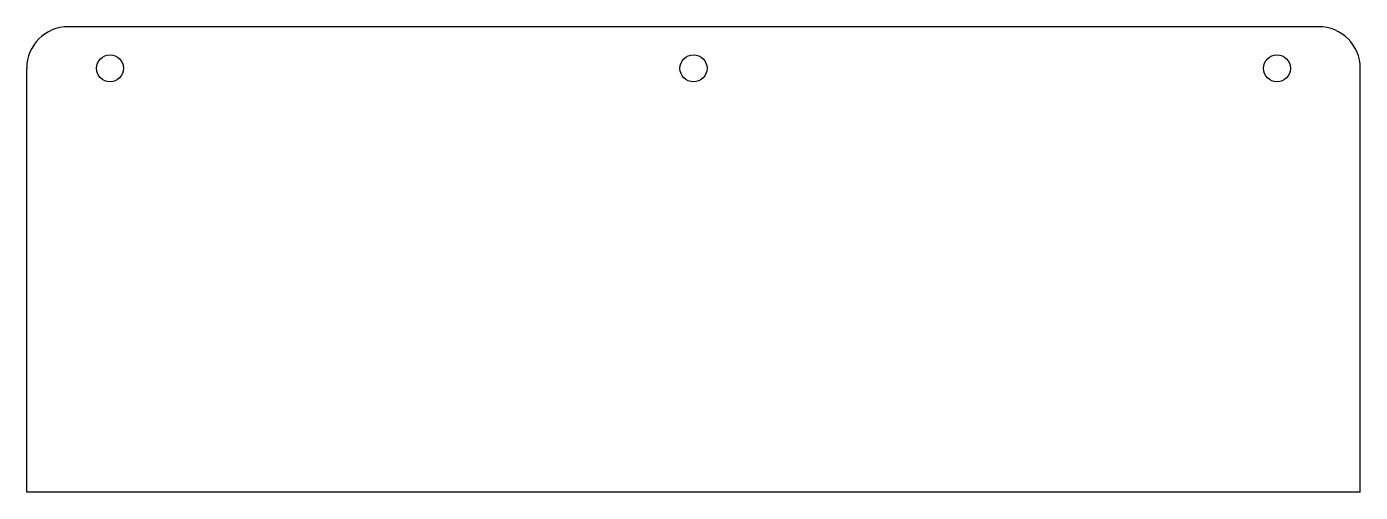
# Model space of a CAD drawing. Header units: millimetres. Extents: x -160 to 160, y -82 to 30.
import ezdxf

# ---------------------------------------------------------------- set-up
doc = ezdxf.new("R2010")
doc.units = ezdxf.units.MM

msp = doc.modelspace()

# ---------------------------------------------------------------- linework, layer by layer
at = {"color": 7, "linetype": 'Continuous', "lineweight": 25}
for p, q in [((150, 30.21), (-150, 30.21)), ((-160, -81.5), (-160, 20.21)), ((160, -81.5), (160, 20.21)), ((160, -81.5), (-160, -81.5))]:
    msp.add_line(p, q, dxfattribs=at)
for centre in [(-140, 20.21), (0, 20.21), (140, 20.21)]:
    msp.add_circle(centre, 3.25, dxfattribs=at)
for centre, start, end in [((-150, 20.21), 90, 180), ((150, 20.21), 0, 90)]:
    msp.add_arc(centre, 10, start, end, dxfattribs=at)

doc.saveas('drawing.dxf')
